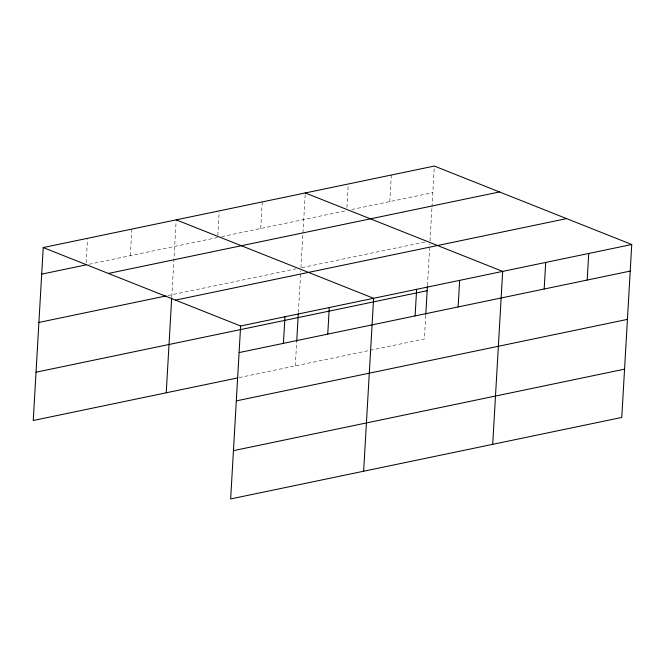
<?xml version="1.0" encoding="UTF-8"?>
<svg xmlns="http://www.w3.org/2000/svg" width="665" height="665" viewBox="0 0 665 665"><rect width="100%" height="100%" fill="white"/><g stroke="black" fill="none" stroke-linecap="round" stroke-linejoin="round"><path stroke-width="0.5" stroke-dasharray="3.33 2.49" d="M86.134 262.85L87.489 239.334M130.34 255.659L131.878 229.076M171.769 296.798L176.2 219.841M217.812 235.418L219.167 211.902M260.713 228.494L262.251 201.911M295.302 365.891L296.723 341.228M298.385 312.409L300.779 270.938M300.954 267.829L302.907 233.922M302.966 232.891L305.277 192.95M346.939 207.497L348.236 185.011M389.79 201.603L391.319 175.02M425.733 315.368L424.37 339L238.269 377.778M427.454 285.518L429.848 244.047M430.022 240.938L431.918 208.054M431.984 207.023L434.345 166.059M89.035 264.271L217.696 237.463M221.694 236.624L346.764 210.564M351.768 209.525L432.807 192.634M167.854 295.568L295.95 268.876M301.952 267.621L425.018 241.977"/><path stroke-width="1" d="M43.225 247.555L240.63 326L230.655 498.941L621.775 417.445L631.75 244.504L434.345 166.059L43.225 247.555L33.25 420.496L237.272 377.986M166.233 392.791L171.703 297.837M283.423 343.348L284.961 316.764M296.723 341.228L298.327 313.448M327.754 334.104L329.283 307.529M363.639 471.236L373.614 298.294L176.2 219.841M415.101 315.908L416.631 289.325M425.791 314.337L427.395 286.557M458.127 306.939L459.656 280.364M492.707 444.345L502.682 271.395L305.277 192.95M544.169 289.017L545.707 262.434M587.195 280.048L588.725 253.465M41.687 274.13L86.018 264.894M108.37 273.44L499.49 191.944M38.902 322.434L165.843 295.983M175.485 300.115L566.605 218.619M240.63 326L631.75 244.504M36.035 372.201L427.154 290.705M239.101 352.583L630.221 271.087M236.316 400.879L627.436 319.383M233.44 450.646L624.56 369.15"/></g></svg>
